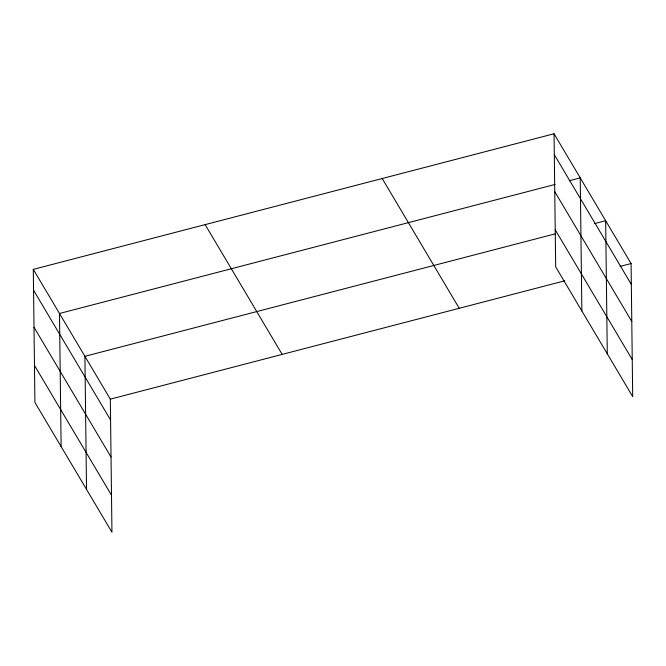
<?xml version="1.0" encoding="UTF-8"?>
<svg xmlns="http://www.w3.org/2000/svg" width="666" height="666" viewBox="0 0 666 666"><rect width="100%" height="100%" fill="white"/><g stroke="black" fill="none" stroke-linecap="round" stroke-linejoin="round"><path stroke-width="1" d="M33.3 269.372L110.323 399.15L111.955 532.234L34.923 402.455L33.3 269.372L554.045 133.766L631.077 263.545L632.7 396.628L555.677 266.85L554.045 133.766M555.111 184.432L59.49 313.495L61.114 446.578M569.18 180.769L580.236 177.889L581.859 310.972M555.411 233.799L84.907 356.327L86.53 489.41M594.605 223.593L605.652 220.712L607.284 353.796M110.323 399.15L564.743 280.811M620.021 266.417L631.077 263.545M554.303 154.629L631.326 284.407M554.753 191.658L631.784 321.437M555.219 229.82L632.25 359.59M382.201 178.513L459.224 308.291M205.145 224.625L282.176 354.404M33.558 290.234L110.581 420.013M34.008 327.272L111.031 457.043M34.474 365.426L111.497 495.204"/></g></svg>
